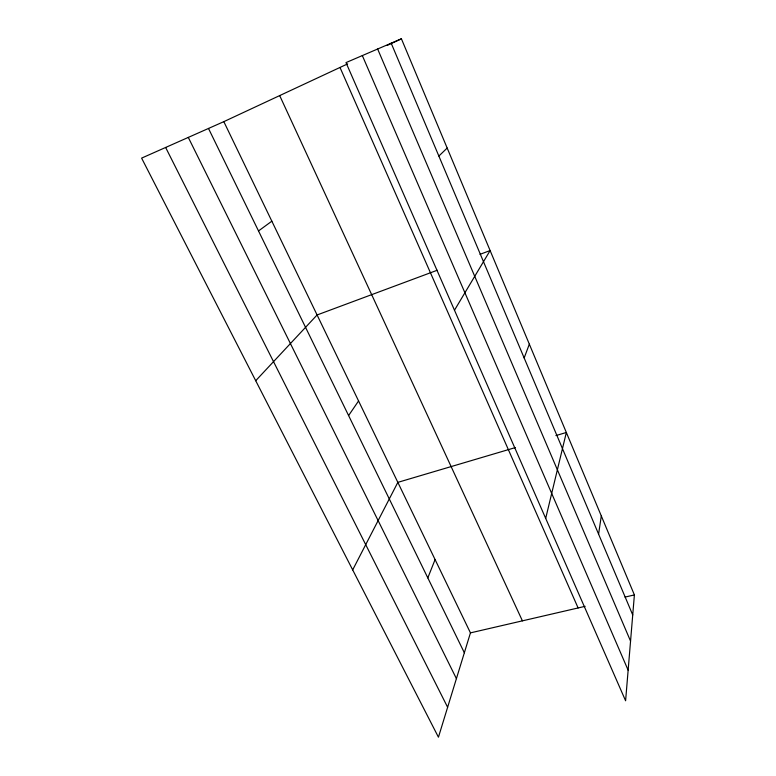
<?xml version="1.0" encoding="UTF-8"?>
<svg xmlns="http://www.w3.org/2000/svg" width="776" height="776" viewBox="0 0 776 776"><rect width="100%" height="100%" fill="white"/><g stroke="black" fill="none" stroke-linecap="round" stroke-linejoin="round"><path stroke-width="1.16" d="M634.39 594.92L625.601 700.767L345.989 62.604L401.405 38.8L634.39 594.92L625.01 597.093M598.587 534.15L601.303 515.943M545.693 518.378L566.344 432.484L555.907 435.579M223.827 121.648L470.45 632.877L438.44 737.2L141.61 158.12L223.827 121.648L347.667 63.874M524.159 357.959L529.339 344.175M427.818 577.897L435.094 559.564M352.682 569.894L397.845 482.362L515.322 447.587M454.484 310.225L490.122 250.561L479.995 254.334M348.599 415.548L358.57 400.95M255.711 380.725L317.093 314.969L437.198 270.261M438.857 156.044L447.18 148.061M258.505 230.947L271.852 221.179M387.156 45.454L401.405 38.8M470.45 632.877L585.143 606.328M165.637 147.459L447.626 707.275M188.296 137.41L456.414 678.641M208.492 128.447L464.349 652.762M279.68 95.584L522.413 620.848M339.995 67.454L578.11 607.957M362.334 55.581L628.143 670.212M377.64 49.014L630.558 641.122M391.182 43.194L632.731 614.951"/></g></svg>
